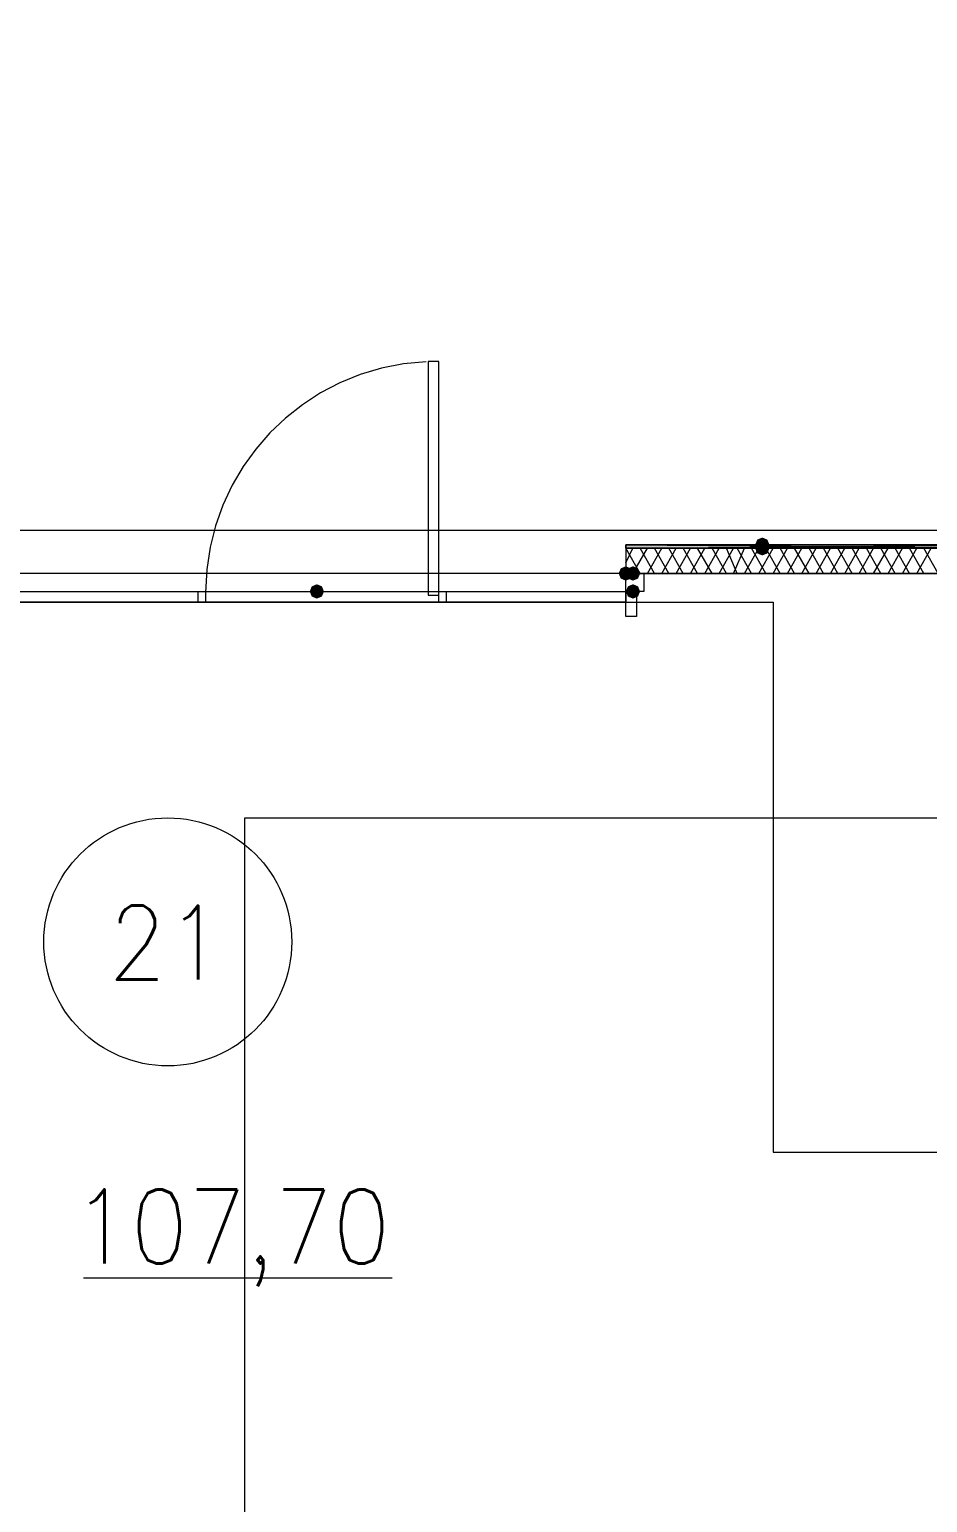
# Model space of a CAD drawing. Header units: millimetres. Extents: x 0 to 420, y 0 to 297.
# Drawn here: x 358.65 to 369.23, y 211.26 to 228.62 of the extents above; entities that cross this region are included whole.
import ezdxf

# ---------------------------------------------------------------- set-up
doc = ezdxf.new("R2010")
doc.units = ezdxf.units.MM
doc.styles.get("Standard").update_dxf_attribs({"font": 'STANDARD'})

msp = doc.modelspace()

# ---------------------------------------------------------------- hatches: boundary and pattern name
for color, points in [(254, [(367.368667, 222.546333), (367.343796, 222.486537), (367.284, 222.461667), (367.224204, 222.486537), (367.199333, 222.546333), (367.224204, 222.606129), (367.284, 222.631), (367.343796, 222.606129)]), (254, [(367.368667, 222.504), (367.343796, 222.444204), (367.284, 222.419333), (367.224204, 222.444204), (367.199333, 222.504), (367.224204, 222.563796), (367.284, 222.588667), (367.343796, 222.563796)]), (7, [(365.76, 222.207667), (365.735129, 222.147871), (365.675333, 222.123), (365.615537, 222.147871), (365.590667, 222.207667), (365.615537, 222.267462), (365.675333, 222.292333), (365.735129, 222.267463)]), (7, [(365.844667, 222.207667), (365.819796, 222.147871), (365.76, 222.123), (365.700204, 222.147871), (365.675333, 222.207667), (365.700204, 222.267462), (365.76, 222.292333), (365.819796, 222.267463)]), (7, [(362.119333, 221.996), (362.094462, 221.936204), (362.034667, 221.911333), (361.974871, 221.936204), (361.95, 221.996), (361.974871, 222.055796), (362.034667, 222.080667), (362.094462, 222.055796)]), (7, [(362.119333, 221.996), (362.094462, 221.936204), (362.034667, 221.911333), (361.974871, 221.936204), (361.95, 221.996), (361.974871, 222.055796), (362.034667, 222.080667), (362.094462, 222.055796)]), (7, [(365.844667, 221.996), (365.819796, 221.936204), (365.76, 221.911333), (365.700204, 221.936204), (365.675333, 221.996), (365.700204, 222.055796), (365.76, 222.080667), (365.819796, 222.055796)])]:
    msp.add_hatch(color=color).paths.add_polyline_path(points, flags=0)
h = msp.add_hatch(color=7)
h.paths.add_polyline_path([(370.543667, 222.546333), (365.675333, 222.546333), (370.543667, 222.504)], flags=0)
h.paths.add_polyline_path([(365.675333, 222.546333), (370.543667, 222.504), (365.675333, 222.504)], flags=0)

# ---------------------------------------------------------------- linework, layer by layer
at = {"color": 7, "lineweight": 0}
for points in [[(113.03, 231.351667), (374.65, 231.351667), (374.65, 222.715667), (113.03, 222.715667)], [(363.474, 224.705333), (363.347, 224.705333), (363.347, 221.953667), (363.474, 221.953667)], [(100.922667, 105.029), (386.715, 105.029), (386.715, 222.715667), (100.922667, 222.715667)], [(370.543667, 222.546333), (365.675333, 222.546333), (370.543667, 222.504)], [(365.675333, 222.546333), (370.543667, 222.504), (365.675333, 222.504)], [(365.675333, 222.504), (365.675333, 222.546333), (370.543667, 222.546333), (370.543667, 222.504), (365.675333, 222.504), (370.543667, 222.504), (370.543667, 222.546333), (365.675333, 222.546333)], [(357.039333, 222.207667), (357.039333, 187.706), (386.207, 187.706), (386.207, 216.111667), (369.400667, 216.111667), (369.400667, 222.207667)], [(365.887, 221.996), (365.675333, 221.996), (365.675333, 222.207667), (365.887, 222.207667), (365.887, 221.996), (365.675333, 221.996), (365.675333, 222.207667), (365.887, 222.207667)], [(358.394, 221.996), (365.675333, 221.996), (365.675333, 221.869), (358.394, 221.869)], [(360.637667, 221.996), (360.722333, 221.996), (360.722333, 221.869), (360.637667, 221.869)], [(363.474, 221.996), (363.558667, 221.996), (363.558667, 221.869), (363.474, 221.869)], [(365.675333, 221.699667), (365.675333, 221.996), (365.802333, 221.996), (365.802333, 221.699667)]]:
    msp.add_lwpolyline(points, close=True, dxfattribs=at)
for points in [[(363.324343, 224.702311), (363.055817, 224.676496), (362.795736, 224.625552), (362.545316, 224.550749), (362.305773, 224.453358), (362.078325, 224.334647), (361.864185, 224.195889), (361.664572, 224.038352), (361.4807, 223.863306), (361.313786, 223.672023), (361.165047, 223.465771), (361.035697, 223.245822), (360.926954, 223.013445), (360.840034, 222.76991), (360.776151, 222.516488), (360.736524, 222.254448), (360.722367, 221.985061)], [(365.675333, 222.504), (370.543667, 222.504), (365.675333, 222.504), (370.543667, 222.546333)], [(365.675333, 222.334667), (365.76, 222.504)], [(365.844667, 222.207667), (365.675333, 222.504)], [(365.675333, 222.504), (365.675333, 222.207667)], [(365.675333, 222.504), (365.675333, 222.207667)], [(370.543667, 222.504), (365.675333, 222.504)], [(365.76, 222.207667), (365.929333, 222.504)], [(366.014, 222.207667), (365.844667, 222.504)], [(365.929333, 222.207667), (366.098667, 222.504)], [(366.183333, 222.207667), (366.014, 222.504)], [(366.098667, 222.207667), (366.268, 222.504)], [(366.352667, 222.207667), (366.183333, 222.504)], [(366.268, 222.207667), (366.437333, 222.504)], [(366.522, 222.207667), (366.352667, 222.504)], [(366.437333, 222.207667), (366.606667, 222.504)], [(366.691333, 222.207667), (366.522, 222.504)], [(366.606667, 222.207667), (366.776, 222.504)], [(366.860667, 222.207667), (366.691333, 222.504)], [(366.776, 222.207667), (366.945333, 222.504)], [(366.987667, 222.207667), (366.860667, 222.504)], [(366.945333, 222.207667), (367.072333, 222.504)], [(367.157, 222.207667), (366.987667, 222.504)], [(367.072333, 222.207667), (367.241667, 222.504)], [(367.326333, 222.207667), (367.157, 222.504)], [(367.241667, 222.207667), (367.411, 222.504)], [(367.495667, 222.207667), (367.326333, 222.504)], [(367.411, 222.207667), (367.580333, 222.504)], [(367.665, 222.207667), (367.495667, 222.504)], [(367.580333, 222.207667), (367.749667, 222.504)], [(367.834333, 222.207667), (367.665, 222.504)], [(367.749667, 222.207667), (367.919, 222.504)], [(368.003667, 222.207667), (367.834333, 222.504)], [(367.919, 222.207667), (368.088333, 222.504)], [(368.173, 222.207667), (368.003667, 222.504)], [(368.088333, 222.207667), (368.257667, 222.504)], [(368.342333, 222.207667), (368.173, 222.504)], [(368.257667, 222.207667), (368.427, 222.504)], [(368.511667, 222.207667), (368.342333, 222.504)], [(368.427, 222.207667), (368.596333, 222.504)], [(368.681, 222.207667), (368.511667, 222.504)], [(368.596333, 222.207667), (368.765667, 222.504)], [(368.850333, 222.207667), (368.681, 222.504)], [(368.765667, 222.207667), (368.935, 222.504)], [(369.019667, 222.207667), (368.850333, 222.504)], [(368.935, 222.207667), (369.104333, 222.504)], [(369.189, 222.207667), (369.019667, 222.504)], [(369.104333, 222.207667), (369.273667, 222.504)], [(369.358333, 222.207667), (369.189, 222.504)], [(362.034667, 222.207667), (358.394, 222.207667), (358.394, 222.080667)], [(365.675333, 222.080667), (365.675333, 222.207667), (362.034667, 222.207667)], [(365.802333, 222.207667), (369.400667, 222.207667)], [(358.394, 222.080667), (358.394, 221.996), (362.034667, 221.996)], [(362.034667, 221.996), (365.675333, 221.996), (365.675333, 222.080667)], [(359.283, 213.910333), (362.923667, 213.910333)]]:
    msp.add_lwpolyline(points, dxfattribs=at)
at = {"color": 6, "lineweight": 0}
msp.add_lwpolyline([(134.704667, 221.869), (354.795667, 221.869), (367.411, 221.869), (367.411, 215.392), (376.851333, 215.392), (379.645333, 215.392), (379.645333, 191.135), (373.168333, 191.135), (373.168333, 163.872333), (372.999, 163.872333), (373.168333, 163.872333), (373.168333, 127.973667), (379.941667, 127.973667), (379.941667, 112.352667), (375.369667, 112.352667), (368.257667, 112.352667), (368.257667, 105.875667), (266.530667, 105.875667), (120.734667, 105.875667)], dxfattribs=at)
at = {"color": 1, "lineweight": 0}
msp.add_lwpolyline([(125.095001, 171.915666), (243.840001, 171.915666), (243.840001, 176.656999), (243.840001, 177.376666), (243.840001, 195.368333), (243.840001, 204.977999), (348.191667, 204.977999), (361.188, 204.977999), (361.188, 219.328999), (377.952, 219.328999), (377.952, 203.369333), (370.924667, 203.369333)], dxfattribs=at)
at = {"color": 7, "lineweight": 0}
msp.add_circle((360.277833, 217.8685), 1.4605, dxfattribs=at)

# ---------------------------------------------------------------- texts
at = {"color": 7, "char_height": 0.872032, "attachment_point": 1}
for s, insert, width in [('21', (359.579326, 218.29603), 0.872032), ('107,70', (359.155993, 214.9517), 3.24589689)]:
    msp.add_mtext(s, dxfattribs=dict(at, insert=insert, width=width))

doc.saveas('drawing.dxf')
